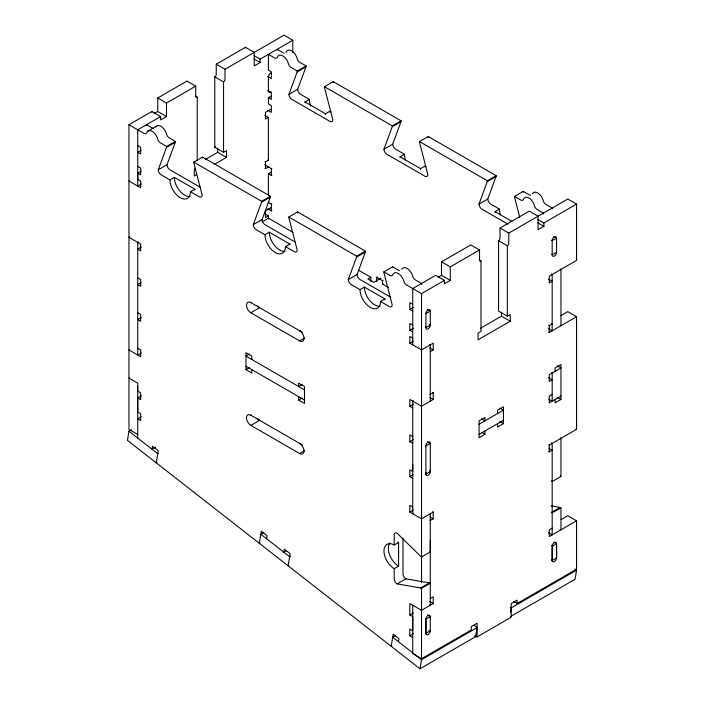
<?xml version="1.0" encoding="UTF-8"?>
<svg xmlns="http://www.w3.org/2000/svg" width="704" height="704" viewBox="0 0 704 704"><rect width="100%" height="100%" fill="white"/><g stroke="black" fill="none" stroke-linecap="round" stroke-linejoin="round"><path stroke-width="1.06" d="M137.738 438.082L137.738 386.355M141.249 171.116L137.738 173.14L137.738 179.335L140.659 181.025L140.659 187.774L128.955 181.025L129.686 180.602M251.83 369.635L251.83 373.014L245.978 369.635L245.978 352.739L251.83 356.118L251.83 359.498M271.04 96.175L268.409 97.698L268.409 103.893L271.33 105.574L271.33 112.332L267.678 110.22M277.182 50.257L277.182 49.28L283.36 52.835A4.136 2.385 60 0 0 284.002 53.126M412.738 605.255L412.738 653.638L421.511 658.706L471.249 629.992L471.249 626.613L477.101 623.234L477.101 636.918L475.341 635.897M412.738 464.499L412.738 471.539L409.807 469.85L409.807 476.608L412.738 478.298M413.468 513.348L412.738 513.77L412.738 436.348M421.511 658.706L421.511 588.306L430.285 583.238A4.136 2.385 60 0 0 429.449 582.903L405.909 578.82L397.135 583.889A4.136 2.385 60 0 1 394.205 578.82L394.205 568.691A14.485 8.36 60 0 1 383.97 550.95A14.485 8.36 60 0 1 394.205 545.037L398.596 542.511L398.596 566.157L394.205 568.691M430.285 469.779L430.285 471.539A3.106 1.786 -60.1 0 1 428.094 475.341A3.106 1.786 -60.1 0 1 425.902 474.074L425.902 472.314M425.902 326.788L425.902 327.686A3.106 1.795 -59.9 0 0 428.102 328.953A3.106 1.795 -59.9 0 0 430.294 325.151L430.285 311.08A3.106 1.786 -60.1 0 0 428.102 309.804A3.106 1.786 -60.1 0 0 425.911 313.606L425.902 327.686L430.285 325.151L430.285 324.254M430.285 618.358L430.285 616.651L427.363 614.962M543.409 214.095L543.409 213.11L537.24 209.554A4.136 2.385 60 0 1 534.486 205.709A8.272 4.778 60 0 0 528.968 198.018A8.272 4.778 60 0 0 523.45 199.338A4.136 2.385 60 0 1 520.687 199.998L514.518 196.434L523.301 191.365L529.47 194.929A4.136 2.385 60 0 0 530.552 195.316M552.182 560.463L552.191 546.04A3.106 1.795 -60 0 1 554.382 542.476A3.106 1.795 -60 0 1 556.565 543.523L556.574 557.929L552.182 560.463L551.452 560.041M552.182 209.035L552.182 208.05L546.014 204.486A4.136 2.385 60 0 1 543.259 200.64A8.272 4.778 60 0 0 537.953 193.081A8.272 4.778 60 0 0 532.382 193.899M561.194 519.543L567.785 515.742L576.567 520.802L576.567 569.184L517.079 603.53L513.568 601.498M131.56 429.722L128.955 431.226L127.433 440.326L419.989 668.8L475.57 636.706L477.101 627.607L474.214 625.354M266.596 538.718L267.098 535.682L261.342 531.186L259.31 543.312L260.04 542.89M398.464 641.696L398.974 638.669L393.21 634.163L391.178 646.298L391.908 645.876M419.989 668.8L421.511 659.701L477.101 627.607M510.47 612.454L511.227 607.904L576.567 570.178L575.01 568.964M576.567 570.178L575.045 579.278L510.523 616.528M169.963 179.925L174.354 177.39L194.832 189.218L190.441 191.743A14.485 8.36 60 0 1 180.206 197.657A14.485 8.36 60 0 1 169.963 179.925L161.19 174.856A4.136 2.385 60 0 1 158.259 169.787L166.505 147.365A4.127 2.385 60 0 0 166.628 146.467L175.402 141.398L169.233 137.834A4.136 2.385 60 0 1 166.47 133.989A8.272 4.778 60 0 0 161.383 126.57A8.272 4.778 60 0 0 155.786 126.914M158.259 169.787L167.042 164.718L175.278 142.296A4.127 2.385 60 0 0 175.402 141.398M508.068 224.242L481.923 209.141A4.136 2.385 60 0 1 479.002 204.081L487.775 199.012L496.012 176.581A4.136 2.385 60 0 0 496.135 175.683L428.27 136.497L419.487 141.566A4.136 2.385 60 0 0 419.61 142.604L427.847 174.548A4.136 2.385 60 0 1 424.926 176.238L386.892 154.282A4.136 2.385 60 0 1 383.97 149.213L392.744 144.144L400.981 121.713A4.136 2.385 60 0 0 401.104 120.824L333.238 81.638L324.456 86.706A4.136 2.385 60 0 0 324.579 87.736L332.816 119.68A4.136 2.385 60 0 1 329.894 121.37L291.861 99.414A4.136 2.385 60 0 1 288.939 94.345L297.176 71.922A4.136 2.385 60 0 0 297.299 71.025L306.073 65.956L299.904 62.392A4.136 2.385 60 0 1 297.15 58.546A8.272 4.778 60 0 0 291.843 50.987A8.272 4.778 60 0 0 286.273 51.814M288.939 94.345L297.713 89.276L305.95 66.854A4.136 2.385 60 0 0 306.073 65.956M264.994 234.793L269.386 232.258L289.863 244.077L285.472 246.611A14.485 8.36 60 0 1 275.238 252.525A14.485 8.36 60 0 1 264.994 234.793L256.221 229.724A4.136 2.385 60 0 1 253.29 224.655L261.536 202.224A4.136 2.385 60 0 0 261.659 201.335L270.433 196.266L202.558 157.08L193.785 162.149A4.136 2.385 60 0 0 193.908 163.178L202.145 195.122A4.136 2.385 60 0 1 199.223 196.812L190.441 191.743M253.29 224.655L262.073 219.586L270.31 197.164A4.136 2.385 60 0 0 270.433 196.266M383.97 149.213L392.207 126.782A4.136 2.385 60 0 0 392.33 125.884L401.104 120.824M360.026 289.652L364.417 287.118L384.894 298.945L380.503 301.479A14.485 8.36 60 0 1 370.269 307.393A14.485 8.36 60 0 1 360.026 289.652L351.252 284.592A4.136 2.385 60 0 1 348.322 279.523L356.567 257.092A4.136 2.385 60 0 0 356.69 256.194L365.464 251.134L297.59 211.948L288.816 217.008A4.136 2.385 60 0 0 288.939 218.046L297.176 249.99A4.136 2.385 60 0 1 294.254 251.68L285.472 246.611M348.322 279.523L357.104 274.454L365.341 252.023A4.136 2.385 60 0 0 365.464 251.134M479.002 204.081L487.238 181.65A4.136 2.385 60 0 0 487.362 180.752L496.135 175.683M195.756 86.152L166.505 103.039L166.505 116.556L157.722 111.487L157.722 97.979L186.982 81.083L195.756 86.152L195.756 96.29A2.068 1.197 -60 0 0 197.217 97.134L197.217 160.908M214.412 164.34L226.477 157.379L226.477 150.621L223.546 152.31L214.773 147.242L214.773 76.859A2.068 1.197 -60 0 0 216.234 74.334L216.234 64.196L245.494 47.309L254.267 52.369L254.267 65.886L260.119 62.506L260.119 59.127L292.785 40.269L292.785 52.58M137.738 434.509L128.955 429.44L128.955 124.722L151.87 111.487L160.653 116.556L160.653 119.935L166.505 116.556M216.234 64.196L225.016 69.265L284.011 35.2L292.785 40.269M154.07 113.599L157.722 111.487M160.653 116.556L137.738 129.782L137.738 186.085L141.39 183.982M147.488 131.384L156.262 126.315M141.214 150.26L137.702 152.293L140.659 154L140.659 147.242L137.738 145.552M166.505 147.365L175.278 142.296M297.176 71.922L305.95 66.854M270.6 109.375L265.487 112.332L265.487 119.09L268.409 117.401L268.409 160.195L265.487 161.876L264.933 161.559M214.773 147.242L215.503 146.819M205.63 159.271L217.703 152.31L226.477 157.379M305.052 102.828A14.485 8.36 60 0 1 305.026 101.948L309.417 99.414A14.485 8.36 60 0 0 310.728 105.952M195.395 168.564L194.295 169.198L194.295 175.956L196.31 174.794M325.477 114.62A14.485 8.36 60 0 0 325.503 113.766L329.894 111.232L330.994 111.866M129.686 236.905L128.955 237.327L140.659 244.077L140.659 250.835L137.738 249.146L141.249 247.122M138.468 241.965L137.738 242.387L137.738 354.992L141.39 352.889M264.933 168.318L265.487 168.634L268.893 166.663M264.748 164.833L271.33 168.634L271.885 168.318M268.409 195.237L268.409 173.703L271.154 172.119M268.409 173.703L271.33 175.393L271.885 175.076M261.536 202.224L270.31 197.164M392.207 126.782L400.981 121.713M268.954 202.101L268.409 202.418L271.33 204.107L271.885 203.79M141.249 282.594L137.738 284.618L140.659 286.308L140.659 279.55L137.738 277.86M271.33 207.486L265.487 210.866L265.487 217.615L268.409 215.934L268.409 219.067M267.863 208.859L271.33 210.866L271.885 210.549M261.879 221.954L268.409 218.178L293.058 232.417M400.083 157.687A14.485 8.36 60 0 1 400.057 156.816L404.448 154.282A14.485 8.36 60 0 0 405.416 159.852M141.249 317.495L137.738 319.528L140.659 321.218L140.659 314.459L137.738 312.77M420.508 169.479A14.485 8.36 60 0 0 420.534 168.634L424.926 166.1L426.026 166.734M129.686 349.51L128.955 349.932L140.659 356.682L140.659 349.932L137.738 348.242M304.55 338.07L299.614 340.921L250.853 312.77A6.204 3.582 60 0 1 246.47 305.166A6.204 3.582 60 0 1 250.853 302.632L251.407 302.315M250.853 312.77L259.635 307.701A6.204 3.582 60 0 1 257.62 305.967M356.567 257.092L365.341 252.023M487.238 181.65L496.012 176.581M141.249 416.75L137.738 418.774L140.659 420.464L140.659 413.706L137.738 412.025L137.738 397.945L141.249 395.921M370.806 281.354L370.806 277.297L367.875 278.986L373.727 282.366L380.926 278.212M380.503 301.479L389.286 306.548A4.136 2.385 60 0 0 392.207 304.858L383.97 272.914A4.136 2.385 60 0 1 383.847 271.876L392.621 266.807L398.79 270.371A4.136 2.385 60 0 0 399.441 270.662M376.658 281.521L376.658 277.297L377.203 276.98M495.114 212.555A14.485 8.36 60 0 1 495.088 211.675L499.479 209.141A14.485 8.36 60 0 0 500.447 214.72M249.577 354.042L245.978 356.118L304.489 389.902M376.658 277.297L382.51 280.676L383.055 280.359M300.159 330.466L299.614 330.783A6.204 3.582 60 0 1 304.005 338.386A6.204 3.582 60 0 1 299.614 340.921M382.51 280.676L382.51 284.055L383.055 283.738M245.978 369.635L249.489 367.602M479.538 249.99L450.278 266.878L450.278 280.394L441.505 275.326L441.505 261.818L470.756 244.922L479.538 249.99L479.538 260.128A2.068 1.197 -60 0 0 480.999 260.973L480.999 331.346L478.069 333.036L478.069 339.794L510.25 321.209L510.25 314.459L507.329 316.149L498.555 311.08L498.555 240.698A2.068 1.197 -60 0 0 500.016 238.163L500.016 228.034L529.267 211.138L538.05 216.207L538.05 229.724L543.893 226.345L543.893 222.966L576.567 204.107L576.567 260.41L549.261 276.17L549.261 282.929L552.182 281.239L548.671 279.215M500.016 228.034L508.79 233.103L567.785 199.038L576.567 204.107M438.161 277.253L441.505 275.326M155.514 447.198L152.011 449.231L152.513 446.195L158.277 450.692L156.244 462.827L156.974 462.405M383.847 271.876L390.016 275.44A4.136 2.385 60 0 0 392.77 274.78A8.272 4.778 60 0 1 398.288 273.46A8.272 4.778 60 0 1 403.806 281.151A4.136 2.385 60 0 0 406.569 284.997L421.511 293.621L444.426 280.394L444.426 283.774L450.278 280.394M158.497 453.306L157.766 453.728L128.955 431.226M412.738 304.322L409.807 302.632L409.807 309.39L413.318 307.358M302.148 384.498L298.637 386.522L298.637 383.143L304.489 386.522L304.489 403.418L298.637 400.039L298.637 396.66M425.902 313.614L430.285 311.08L427.363 309.39M304.55 450.674L299.614 453.526L250.853 425.374A6.204 3.582 60 0 1 246.47 417.771A6.204 3.582 60 0 1 250.853 415.237L251.407 414.92M412.764 325.169L409.807 323.462L409.807 330.22L413.318 328.196M250.853 425.374L259.635 420.306A6.204 3.582 60 0 1 257.62 418.572M298.637 400.039L302.148 398.006M556.574 252.243A3.106 1.795 -60 0 1 554.382 256.045A3.106 1.795 -60 0 1 552.182 254.778L552.182 240.698A3.106 1.795 -60 0 1 554.382 236.905A3.106 1.795 -60 0 1 556.574 238.163L556.574 252.243L552.182 254.778L551.452 254.355M412.738 338.105L409.807 336.415L409.807 343.174L413.318 341.141M430.285 351.613L433.215 349.923L433.215 343.174L421.511 349.923L409.807 343.174M480.656 328.17L501.477 316.149L510.25 321.209M300.159 443.071L299.614 443.388A6.204 3.582 60 0 1 304.005 450.991A6.204 3.582 60 0 1 299.614 453.526M413.468 400.743L412.738 401.166L412.738 436.63L409.807 434.94L409.807 441.698L412.738 443.388M560.965 315.586L567.785 311.643L576.567 316.712L576.567 429.317L549.261 445.078L548.715 444.761M432.67 392.401L433.215 392.718L433.215 399.476L421.511 406.226L409.807 399.476L409.807 406.226L413.318 404.202M433.215 392.718L430.285 394.407L429.739 394.09M548.715 325.398L549.261 325.714L552.182 324.025L551.637 323.708M548.715 332.156L549.261 332.473L576.567 316.712M409.807 441.698L413.318 439.674M263.754 532.523L260.832 534.213L289.643 556.714L290.374 556.292M479.046 424.248L503.43 410.168L499.831 408.091M479.046 434.377L503.43 420.306M409.807 476.608L413.318 474.584M552.182 394.407L549.261 396.097L549.261 402.855L560.965 396.097L560.41 395.78M484.924 430.989L484.924 434.368L479.072 437.747L479.072 420.851L484.924 417.481L484.924 420.851L481.413 418.827M497.596 413.538L497.596 410.159L503.448 406.78L503.448 423.667L497.596 427.046L497.596 423.667M286.51 550.695L283.879 552.218L284.39 549.182L290.154 553.678L288.121 565.814L288.851 565.391M425.348 473.757L425.902 474.074L430.285 471.539L430.285 443.388L427.548 441.804M555.113 371.325L555.113 367.946L560.965 364.566L560.965 399.476L555.113 402.855L555.113 399.476M412.738 507.012L409.807 505.322L409.807 512.081L413.318 510.048M429.739 520.203L430.285 520.52L433.215 518.83L433.215 512.081L421.511 518.83L409.807 512.081M548.715 451.519L549.261 451.836L552.182 450.146L548.891 448.246M430.285 513.77L430.294 551.883L421.511 556.952A4.136 2.385 60 0 1 420.675 556.327L397.135 533.218A4.136 2.385 60 0 0 394.205 534.908L394.205 545.037M560.234 437.897L560.965 438.319L560.965 476.441L552.182 481.501A4.136 2.385 60 0 1 551.452 480.973M397.135 583.889L420.675 587.963L429.449 582.903M551.346 512.521L560.129 507.452A4.136 2.385 60 0 1 560.965 507.795L560.965 529.813L560.234 529.39M560.965 507.795L552.182 512.864A4.136 2.385 60 0 0 551.452 512.547M430.285 598.497L433.215 596.816L433.215 603.566L421.511 610.324L409.807 603.566L409.807 614.962L412.738 616.651L412.738 630.731L409.807 629.042L409.807 635.8L412.738 637.49M552.182 528.123L549.261 529.813L549.261 536.571L576.567 520.802M409.807 614.962L413.318 612.938M395.63 635.51L392.7 637.199L421.511 659.701M409.807 635.8L413.318 633.767M477.101 636.918L511.227 617.206L511.227 603.53L517.079 600.151L517.079 603.53M129.51 377.766L128.955 378.083L137.738 383.143L137.738 391.186L140.659 392.876L140.659 399.634L137.738 397.945M551.294 505.93L560.129 507.452M297.299 71.025L291.13 67.461A4.136 2.385 60 0 1 288.367 63.615A8.272 4.778 60 0 0 282.858 55.924A8.272 4.778 60 0 0 277.341 57.244A4.136 2.385 60 0 1 274.578 57.904L268.409 54.34L268.409 70.11L271.33 71.799L271.33 78.549L267.678 76.446M324.456 86.706L392.33 125.884M419.487 141.566L487.362 180.752M253.977 55.581L260.119 59.127M537.75 219.419L543.893 222.966M253.977 58.96L260.119 62.506M537.75 222.798L543.893 226.345M553.951 236.65L556.574 238.163L552.182 240.698L551.452 240.275M309.417 99.414L300.643 94.345A4.136 2.385 60 0 1 297.713 89.276M404.448 154.282L395.674 149.213A4.136 2.385 60 0 1 392.744 144.144M499.479 209.141L490.706 204.081A4.136 2.385 60 0 1 487.775 199.012M305.026 101.948L325.503 113.766M400.057 156.816L420.534 168.634M495.088 211.675L511.843 221.355M267.678 90.517L271.33 92.629L271.33 99.387L268.409 97.698M560.234 268.99L560.965 269.412L560.965 325.714L560.234 325.292M214.773 76.859L223.546 81.928L223.546 152.31M498.555 240.698L507.329 245.766L507.329 316.149M551.452 274.058L552.182 274.481L552.182 330.783L548.53 328.671M264.898 115.377L268.409 117.401M195.466 96.122L197.217 97.134M479.239 259.952L480.999 260.973M267.863 159.878L268.409 160.195M157.722 97.979L166.505 103.039M441.505 261.818L450.278 266.878M444.426 280.394L435.653 275.326L412.738 288.561L412.738 344.863M557.119 365.728L560.965 367.946L549.261 374.704L549.261 381.454L552.182 379.764L548.671 377.74M128.955 124.722L143.906 133.346A4.136 2.385 60 0 0 146.661 132.686A8.272 4.778 60 0 1 152.178 131.366A8.272 4.778 60 0 1 157.696 139.058A4.136 2.385 60 0 0 160.45 142.903L166.628 146.467M193.785 162.149L261.659 201.335M288.816 217.008L356.69 256.194M551.637 372.698L552.182 373.014L552.182 401.166L548.891 399.265M264.898 213.902L268.409 215.934M358.477 270.186L370.806 277.297M382.51 284.055L388.353 287.434M200.077 187.176L169.963 169.787A4.136 2.385 60 0 1 167.042 164.718M295.108 242.035L264.994 224.655A4.136 2.385 60 0 1 262.073 219.586M390.139 296.903L360.026 279.523A4.136 2.385 60 0 1 357.104 274.454M409.807 309.39L412.764 311.098M557.454 397.443L560.965 399.476M429.554 324.729L430.285 325.151M137.702 166.364L140.659 168.071L140.659 174.83L137.738 173.14M409.807 330.22L412.738 331.91M429.554 344.441L430.285 344.863L430.285 401.166M576.013 429L576.567 429.317M429.704 347.899L433.215 349.923M551.452 442.966L552.182 443.388L552.182 534.882L548.53 532.77M499.937 421.643L503.448 423.667M429.924 397.575L433.215 399.476M482.284 432.846L484.924 434.368M250.853 302.632L302.298 332.332M409.807 406.226L412.738 407.915M425.348 445.606L425.902 445.922L430.285 443.388A3.106 1.795 -59.9 0 0 428.094 442.121A3.106 1.795 -59.9 0 0 425.894 445.922L425.902 474.074M553.942 542.221L556.574 543.743L552.182 546.278L551.452 545.855M429.739 471.222L430.285 471.539M245.978 366.256L304.489 400.039M556.028 557.92L556.574 558.237A2.288 1.32 -60 0 1 556.415 559.143L554.981 561.194A3.872 2.235 -60 0 1 553.986 561.818L552.35 561.493A2.288 1.32 -60 0 1 552.182 560.771L552.182 547.976M551.637 560.454L552.182 560.771M432.67 511.764L433.215 512.081M429.924 516.93L433.215 518.83M250.853 415.237L302.298 444.937M429.704 601.542L433.215 603.566M429.554 604.833L430.285 605.255L430.285 540.584M425.348 618.869L425.902 619.186L430.285 616.651L430.285 631.145A2.288 1.32 -60 0 1 430.126 632.051L428.692 634.11A3.872 2.235 -60 0 1 427.698 634.726L426.061 634.401A2.288 1.32 -60 0 1 425.902 633.679L425.902 620.893M429.554 630.309L430.285 630.731L425.902 633.266L425.911 618.957A3.106 1.76 -61.2 0 1 428.234 615.305A3.106 1.76 -61.2 0 1 430.241 616.678M429.194 630.511L430.285 631.145M425.348 633.362L425.902 633.679M510.268 607.156L511.227 607.904M474.61 635.958L475.57 636.706M519.79 217.43L514.642 197.472A4.127 2.385 60 0 1 514.518 196.434M556.574 545.45L556.574 558.237M549.261 325.714L549.261 332.473M549.261 445.078L549.261 451.836M508.79 233.103L508.79 243.232A2.068 1.197 -60 0 1 507.329 245.766M501.477 312.286L501.477 316.149M421.511 284.478L421.511 283.492L415.342 279.928A4.136 2.385 60 0 1 412.579 276.082A8.272 4.778 60 0 0 407.282 268.523A8.272 4.778 60 0 0 401.711 269.342M421.511 293.621L421.511 582.551M402.987 538.076L402.987 573.751A4.136 2.385 60 0 0 405.909 578.82M271.33 168.634L271.33 175.393M271.33 204.107L271.33 210.866M265.487 161.876L265.487 168.634M245.494 47.309L245.494 47.942M225.016 69.265L225.016 79.394A2.068 1.197 -60 0 1 223.546 81.928M217.703 148.086L217.703 152.31M186.982 81.083L186.982 81.717M151.87 111.487L151.87 112.332M146.511 125.708L146.511 124.722L152.68 128.278A4.136 2.385 60 0 0 153.111 128.489M297.713 212.978A4.136 2.385 60 0 1 297.59 211.948M202.664 158.048A4.136 2.385 60 0 1 202.558 157.08M392.718 267.714A4.136 2.385 60 0 1 392.621 266.807M189.922 196.478A14.485 8.36 60 0 1 179.582 190.722A14.485 8.36 60 0 1 174.354 177.39M194.832 189.218A14.485 8.36 60 0 1 194.806 190.062M379.993 306.205A14.485 8.36 60 0 1 369.644 300.45A14.485 8.36 60 0 1 364.417 287.118M384.894 298.945A14.485 8.36 60 0 1 384.868 299.79M284.962 251.337A14.485 8.36 60 0 1 274.613 245.582A14.485 8.36 60 0 1 269.386 232.258M289.863 244.077A14.485 8.36 60 0 1 289.837 244.93M420.675 587.963A4.136 2.385 60 0 1 421.511 588.306M430.294 551.883A4.136 2.385 60 0 1 429.554 551.346M398.596 566.157A14.485 8.36 60 0 1 389.594 554.761A14.485 8.36 60 0 1 390.025 542.916M397.672 542.027A14.485 8.36 60 0 1 398.596 542.511M271.005 91.934A3.106 1.795 -60 0 1 268.409 90.939L268.409 76.859A3.106 1.795 -60 0 1 271.41 72.776M560.965 476.441A4.136 2.385 60 0 1 560.226 475.904M286.114 52.175A4.136 2.385 60 0 1 286.035 52.36M523.389 192.271A4.127 2.385 60 0 1 523.301 191.365M428.358 137.403A4.136 2.385 60 0 1 428.27 136.497M424.926 166.1A14.485 8.36 60 0 1 424.899 166.945M333.353 82.676A4.136 2.385 60 0 1 333.238 81.638M329.894 111.232A14.485 8.36 60 0 1 329.868 112.086"/></g></svg>
